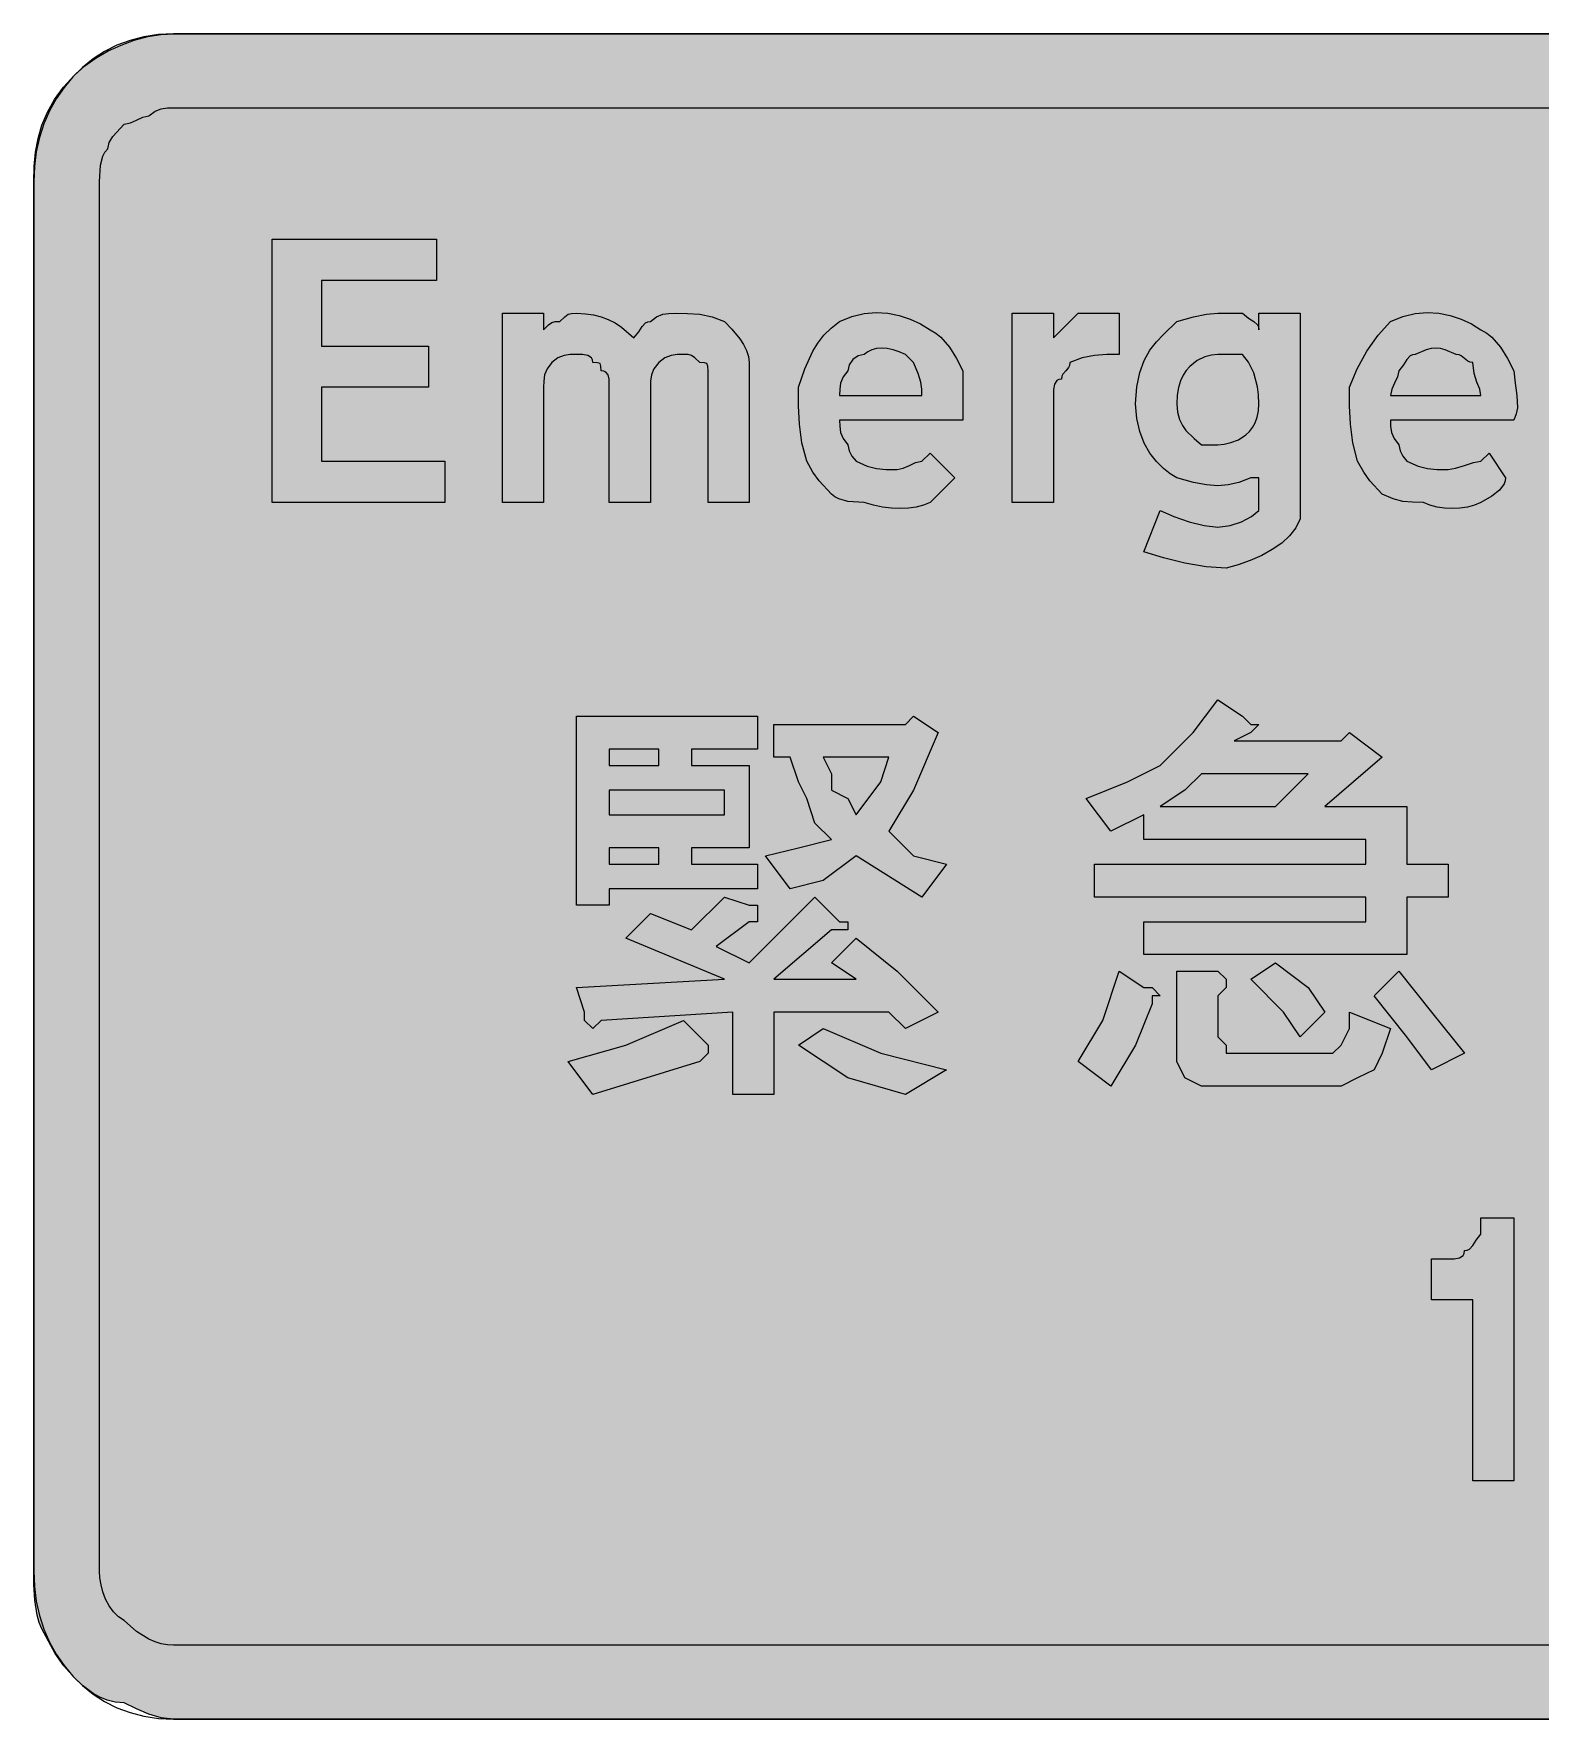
# Model space of a CAD drawing. Header units: metres. Extents: x 28 to 538, y 12 to 258.
# Drawn here: x 28.4 to 248.2, y 12 to 258 of the extents above; entities that cross this region are included whole.
import ezdxf

# ---------------------------------------------------------------- set-up
doc = ezdxf.new("R2010")
doc.units = ezdxf.units.M
for name, color, linetype, true_color in [('FILL_BLUE_0000FF', 7, 'Continuous', 0x0000ff), ('FILL_WHITE_FFFFFF', 7, 'Continuous', 0xffffff), ('STROKE_BLUE_0000FF', 7, 'Continuous', 0x0000ff)]:
    doc.layers.add(name, color=color, linetype=linetype, true_color=true_color)

msp = doc.modelspace()

# ---------------------------------------------------------------- hatches: boundary and pattern name
at = {"layer": 'FILL_BLUE_0000FF', "true_color": 0x0000ff}
h = msp.add_hatch(color=7, dxfattribs=at)
h.dxf.hatch_style = 1
h.paths.add_polyline_path([(519.06, 247.14), (520.14, 246.98), (521.17, 246.72), (522.17, 246.36), (523.11, 245.9), (524, 245.36), (525.6, 244.05), (526.91, 242.45), (527.45, 241.56), (527.91, 240.62), (528.27, 239.62), (528.53, 238.59), (528.69, 237.51), (528.75, 236.4), (528.75, 33.6), (528.69, 32.65), (528.52, 31.63), (528.24, 30.58), (527.85, 29.55), (527.34, 28.57), (526.73, 27.69), (525.99, 26.96), (525.15, 26.4), (523.35, 24.82), (521.55, 23.7), (520.65, 23.31), (519.75, 23.02), (518.85, 22.86), (517.95, 22.8), (48.75, 22.8), (47.85, 22.86), (46.95, 23.02), (46.05, 23.31), (45.15, 23.7), (43.35, 24.82), (41.55, 26.4), (40.71, 26.96), (39.98, 27.69), (39.36, 28.57), (38.85, 29.55), (38.46, 30.58), (38.18, 31.63), (38.01, 32.65), (37.95, 33.6), (37.95, 236.4), (38.1, 238.8), (38.46, 240.11), (38.75, 240.7), (39.15, 241.2), (39.36, 242.1), (39.9, 243), (41.55, 244.8), (42.45, 244.99), (43.35, 245.4), (44.25, 245.81), (45.15, 246), (46.05, 246.69), (46.95, 247.05), (47.85, 247.18), (48.75, 247.2), (517.95, 247.2), (519.06, 247.14)])
at = {"layer": 'FILL_WHITE_FFFFFF', "true_color": 0xffffff}
h = msp.add_hatch(color=7, dxfattribs=at)
h.dxf.hatch_style = 1
h.paths.add_polyline_path([(520.16, 257.89), (522.27, 257.56), (524.29, 257.03), (526.2, 256.31), (528, 255.41), (529.68, 254.33), (531.23, 253.09), (532.65, 251.7), (533.93, 250.17), (535.06, 248.51), (536.04, 246.73), (536.85, 244.84), (537.5, 242.85), (537.97, 240.77), (538.25, 238.62), (538.35, 236.4), (538.35, 33.6), (538.29, 31.4), (538.09, 29.31), (537.72, 27.29), (537.15, 25.35), (536.36, 23.46), (535.31, 21.62), (533.99, 19.8), (532.35, 18), (530.89, 16.71), (529.26, 15.54), (527.48, 14.52), (525.6, 13.65), (523.67, 12.95), (521.72, 12.43), (519.8, 12.11), (517.95, 12), (48.75, 12), (46.95, 12.21), (45.15, 12.75), (43.35, 13.52), (41.55, 14.4), (40.26, 14.51), (39.07, 14.79), (38.01, 15.22), (37.05, 15.75), (35.48, 16.93), (34.35, 18), (32.76, 19.8), (31.5, 21.6), (29.55, 25.2), (29.15, 26.15), (28.86, 27.19), (28.5, 29.4), (28.37, 31.61), (28.35, 33.6), (28.35, 236.4), (28.41, 238.6), (28.61, 240.69), (28.98, 242.71), (29.55, 244.65), (30.34, 246.54), (31.39, 248.38), (32.71, 250.2), (34.35, 252), (35.81, 253.29), (37.44, 254.46), (39.22, 255.48), (41.1, 256.35), (43.03, 257.05), (44.98, 257.57), (46.9, 257.89), (48.75, 258), (517.95, 258), (520.16, 257.89)])
h = msp.add_hatch(color=7, dxfattribs=at)
h.dxf.hatch_style = 1
h.paths.add_polyline_path([(63.15, 228), (87.15, 228), (87.15, 222), (70.35, 222), (70.35, 212.4), (85.95, 212.4), (85.95, 206.4), (70.35, 206.4), (70.35, 195.6), (88.35, 195.6), (88.35, 189.6), (63.15, 189.6), (63.15, 228)])
h = msp.add_hatch(color=7, dxfattribs=at)
h.dxf.hatch_style = 1
h.paths.add_polyline_path([(102.75, 214.8), (103.46, 215.49), (103.95, 215.85), (104.44, 215.98), (105.15, 216), (105.86, 216.69), (106.35, 217.05), (106.84, 217.18), (107.55, 217.2), (108.85, 217.14), (110.04, 216.97), (111.16, 216.69), (112.2, 216.3), (113.19, 215.79), (114.13, 215.17), (115.95, 213.6), (116.66, 214.48), (117.15, 215.25), (117.64, 215.79), (117.95, 215.95), (118.35, 216), (119.25, 216.69), (120.15, 217.05), (121.05, 217.18), (121.95, 217.2), (123.75, 217.18), (125.55, 217.05), (127.35, 216.69), (129.15, 216), (130.22, 214.89), (131.4, 213.45), (131.93, 212.64), (132.36, 211.78), (132.64, 210.9), (132.75, 210), (132.75, 208.8), (132.75, 189.6), (126.75, 189.6), (126.75, 207.6), (126.75, 208.8), (126.73, 209.49), (126.6, 209.85), (126.24, 209.98), (125.55, 210), (124.84, 210.69), (124.35, 211.05), (123.86, 211.18), (123.15, 211.2), (122.25, 211.18), (121.35, 211.05), (120.45, 210.69), (119.55, 210), (118.86, 209.1), (118.5, 208.2), (118.37, 207.3), (118.35, 206.4), (118.35, 189.6), (112.35, 189.6), (112.35, 207.6), (112.2, 208.2), (111.84, 208.61), (111.55, 208.75), (111.15, 208.8), (111.13, 209.49), (111, 209.85), (110.64, 209.98), (109.95, 210), (109.9, 210.4), (109.74, 210.69), (109.2, 211.05), (108.43, 211.18), (107.55, 211.2), (106.65, 211.18), (105.75, 211.05), (104.85, 210.69), (103.95, 210), (103.26, 209.1), (102.9, 208.2), (102.77, 207.3), (102.75, 206.4), (102.75, 189.6), (96.75, 189.6), (96.75, 217.2), (102.75, 217.2), (102.75, 214.8)])
h = msp.add_hatch(color=7, dxfattribs=at)
h.dxf.hatch_style = 1
h.paths.add_polyline_path([(145.84, 190.11), (145.25, 190.4), (144.75, 190.8), (142.95, 192.75), (142.05, 194.01), (141.15, 195.6), (140.46, 198.3), (140.1, 201), (139.97, 203.7), (139.95, 206.4), (140.89, 209.08), (142.05, 211.65), (142.79, 212.86), (143.66, 213.99), (144.71, 215.05), (145.95, 216), (147.75, 216.74), (149.53, 217.16), (151.29, 217.31), (153, 217.2), (154.66, 216.87), (156.24, 216.34), (157.75, 215.64), (159.15, 214.8), (160, 214.3), (160.74, 213.69), (162, 212.25), (163.03, 210.58), (163.95, 208.8), (163.95, 201.6), (145.95, 201.6), (145.97, 200.7), (146.1, 199.8), (146.46, 198.9), (147.15, 198), (147.34, 197.12), (147.75, 196.35), (148.35, 195.6), (149.96, 194.91), (151.35, 194.55), (152.74, 194.42), (154.35, 194.4), (155.25, 194.59), (156.15, 195), (157.05, 195.41), (157.95, 195.6), (159.15, 196.8), (162.75, 193.2), (159.15, 189.6), (158.2, 189.21), (157.14, 188.92), (156.01, 188.76), (154.8, 188.7), (153.54, 188.76), (152.23, 188.92), (150.9, 189.21), (149.55, 189.6), (147.15, 189.75), (145.84, 190.11)])
h.paths.add_polyline_path([(157.93, 206.12), (157.8, 207.15), (157.44, 208.41), (156.75, 210), (155.55, 211.2), (154.65, 211.59), (153.77, 211.87), (152.91, 212.04), (152.1, 212.1), (151.34, 212.04), (150.66, 211.87), (150.05, 211.59), (149.55, 211.2), (148.67, 210.99), (147.9, 210.45), (147.36, 209.68), (147.15, 208.8), (146.46, 207.9), (146.1, 207), (145.97, 206.1), (145.95, 205.2), (157.95, 205.2), (157.93, 206.12)], flags=16)
h = msp.add_hatch(color=7, dxfattribs=at)
h.dxf.hatch_style = 1
h.paths.add_polyline_path([(180.75, 217.2), (186.75, 217.2), (186.75, 211.2), (184.95, 211.18), (183.15, 211.05), (181.35, 210.69), (179.55, 210), (179.5, 209.6), (179.36, 209.29), (178.95, 208.8), (178.54, 208.31), (178.4, 208), (178.35, 207.6), (177.95, 207.55), (177.66, 207.39), (177.3, 206.85), (177.17, 206.08), (177.15, 205.2), (177.15, 189.6), (171.15, 189.6), (171.15, 217.2), (177.15, 217.2), (177.15, 213.6), (180.75, 217.2)])
h = msp.add_hatch(color=7, dxfattribs=at)
h.dxf.hatch_style = 1
h.paths.add_polyline_path([(197.61, 192.51), (195.15, 193.2), (194.2, 193.76), (193.2, 194.55), (192.2, 195.56), (191.25, 196.8), (190.42, 198.26), (189.75, 199.95), (189.31, 201.86), (189.15, 204), (189.31, 206.48), (189.75, 208.57), (190.42, 210.33), (191.25, 211.8), (192.2, 213.05), (193.2, 214.12), (195.15, 216), (197.61, 216.69), (199.5, 217.05), (201.15, 217.2), (204.75, 217.2), (205.63, 216.49), (206.4, 216), (206.94, 215.51), (207.1, 215.2), (207.15, 214.8), (207.15, 217.2), (213.15, 217.2), (213.15, 188.4), (213.15, 187.2), (212.54, 185.91), (211.63, 184.72), (210.47, 183.66), (209.1, 182.7), (207.56, 181.86), (205.89, 181.12), (204.14, 180.51), (202.35, 180), (199.46, 180.21), (196.35, 180.75), (193.24, 181.52), (190.35, 182.4), (192.75, 188.4), (194.74, 187.52), (196.95, 186.75), (199.16, 186.21), (201.15, 186), (202.93, 186.21), (204.6, 186.75), (206.04, 187.52), (207.15, 188.4), (207.15, 189.6), (207.15, 192), (207.15, 193.2), (205.95, 193.2), (204.19, 192.51), (202.65, 192.15), (201.15, 192), (199.5, 192.15), (197.61, 192.51)])
h.paths.add_polyline_path([(199.25, 210.82), (198.15, 210.3), (197.05, 209.44), (196.54, 208.86), (196.09, 208.16), (195.7, 207.34), (195.41, 206.38), (195.22, 205.27), (195.15, 204), (195.26, 202.76), (195.54, 201.71), (195.97, 200.84), (196.5, 200.1), (197.68, 198.94), (198.75, 198), (201.15, 198), (202.09, 198.09), (203.05, 198.32), (204.15, 198.75), (205.25, 199.46), (205.76, 199.95), (206.21, 200.53), (206.6, 201.22), (206.89, 202.02), (207.08, 202.94), (207.15, 204), (207.1, 205.29), (206.94, 206.47), (206.4, 208.5), (205.63, 210.07), (204.75, 211.2), (201.15, 211.2), (200.21, 211.09), (199.25, 210.82)], flags=16)
h = msp.add_hatch(color=7, dxfattribs=at)
h.dxf.hatch_style = 1
h.paths.add_polyline_path([(228.15, 189.75), (226.76, 190.11), (225.15, 190.8), (223.35, 192.75), (222.45, 194.01), (221.55, 195.6), (220.86, 198.3), (220.5, 201), (220.37, 203.7), (220.35, 206.4), (221.46, 209.08), (222.9, 211.65), (224.57, 213.99), (226.35, 216), (228.15, 216.74), (229.93, 217.16), (231.69, 217.31), (233.4, 217.2), (235.06, 216.87), (236.64, 216.34), (238.15, 215.64), (239.55, 214.8), (240.4, 214.3), (241.14, 213.69), (242.4, 212.25), (243.43, 210.58), (244.35, 208.8), (244.52, 207), (244.8, 205.2), (244.86, 203.4), (244.69, 202.5), (244.35, 201.6), (226.35, 201.6), (226.37, 200.7), (226.5, 199.8), (226.86, 198.9), (227.55, 198), (227.74, 197.12), (228.15, 196.35), (228.75, 195.6), (230.36, 194.91), (231.75, 194.55), (233.14, 194.42), (234.75, 194.4), (235.84, 194.59), (237.15, 195), (238.46, 195.41), (239.55, 195.6), (240.75, 196.8), (243.15, 193.2), (243.09, 192.75), (242.93, 192.3), (242.25, 191.4), (241.13, 190.5), (239.55, 189.6), (238.6, 189.21), (237.56, 188.92), (236.47, 188.76), (235.35, 188.7), (234.23, 188.76), (233.14, 188.92), (232.1, 189.21), (231.15, 189.6), (229.54, 189.62), (228.15, 189.75)])
h.paths.add_polyline_path([(239.36, 206.12), (238.95, 207.15), (238.54, 208.41), (238.35, 210), (237.95, 210.05), (237.64, 210.19), (237.15, 210.6), (236.66, 211.01), (236.35, 211.15), (235.95, 211.2), (234.34, 211.87), (233.63, 212.04), (232.95, 212.1), (232.27, 212.04), (231.56, 211.87), (229.95, 211.2), (229.55, 211.15), (229.24, 210.99), (228.75, 210.45), (228.26, 209.68), (227.55, 208.8), (227.36, 207.9), (226.95, 207), (226.54, 206.1), (226.35, 205.2), (239.55, 205.2), (239.36, 206.12)], flags=16)
h = msp.add_hatch(color=7, dxfattribs=at)
h.dxf.hatch_style = 1
h.paths.add_polyline_path([(192.75, 151.2), (197.55, 156), (201.15, 160.8), (204.75, 158.4), (205.95, 157.2), (207.15, 157.2), (205.95, 156), (203.55, 154.8), (219.15, 154.8), (220.35, 156), (225.15, 152.4), (216.75, 145.2), (228.75, 145.2), (228.75, 136.8), (234.75, 136.8), (234.75, 132), (228.75, 132), (228.75, 123.6), (190.35, 123.6), (190.35, 128.4), (222.75, 128.4), (222.75, 132), (183.15, 132), (183.15, 136.8), (222.75, 136.8), (222.75, 140.4), (190.35, 140.4), (190.35, 144), (185.55, 141.6), (181.95, 146.4), (187.95, 148.8), (192.75, 151.2)])
h.paths.add_polyline_path([(192.75, 145.2), (209.55, 145.2), (214.35, 150), (198.75, 150), (196.35, 147.6), (192.75, 145.2)], flags=16)
h = msp.add_hatch(color=7, dxfattribs=at)
h.dxf.hatch_style = 1
h.paths.add_polyline_path([(124.35, 151.2), (132.75, 151.2), (132.75, 139.2), (124.35, 139.2), (124.35, 136.8), (133.95, 136.8), (133.95, 133.2), (112.35, 133.2), (112.35, 130.8), (107.55, 130.8), (107.55, 158.4), (133.95, 158.4), (133.95, 153.6), (124.35, 153.6), (124.35, 151.2)])
h.paths.add_polyline_path([(112.35, 136.8), (119.55, 136.8), (119.55, 139.2), (112.35, 139.2), (112.35, 136.8)], flags=16)
h.paths.add_polyline_path([(112.35, 153.6), (112.35, 151.2), (119.55, 151.2), (119.55, 153.6), (112.35, 153.6)], flags=16)
h.paths.add_polyline_path([(129.15, 147.6), (112.35, 147.6), (112.35, 144), (129.15, 144), (129.15, 147.6)], flags=16)
h = msp.add_hatch(color=7, dxfattribs=at)
h.dxf.hatch_style = 1
h.paths.add_polyline_path([(156.75, 158.4), (160.35, 156), (156.75, 147.6), (153.15, 141.6), (156.75, 138), (161.55, 136.8), (157.95, 132), (148.35, 138), (143.55, 134.4), (138.75, 133.2), (135.15, 138), (139.95, 139.2), (144.75, 140.4), (142.35, 142.8), (141.15, 146.4), (139.95, 148.8), (138.75, 152.4), (136.35, 152.4), (136.35, 157.2), (155.55, 157.2), (156.75, 158.4)])
h.paths.add_polyline_path([(144.75, 147.6), (147.15, 146.4), (148.35, 144), (151.95, 148.8), (153.15, 152.4), (143.55, 152.4), (144.75, 150), (144.75, 147.6)], flags=16)
h = msp.add_hatch(color=7, dxfattribs=at)
h.dxf.hatch_style = 1
h.paths.add_polyline_path([(124.35, 127.2), (129.15, 132), (132.75, 130.8), (133.95, 130.8), (133.95, 129.6), (133.95, 128.4), (132.75, 128.4), (127.95, 124.8), (132.75, 122.4), (142.35, 132), (145.95, 128.4), (147.15, 128.4), (147.15, 127.2), (145.95, 127.2), (144.75, 127.2), (136.35, 120), (148.35, 120), (144.75, 122.4), (148.35, 126), (154.35, 121.2), (160.35, 115.2), (155.55, 112.8), (153.15, 115.2), (136.35, 115.2), (136.35, 103.2), (130.35, 103.2), (130.35, 115.2), (111.15, 114), (109.95, 112.8), (108.75, 114), (108.75, 115.2), (107.55, 118.8), (129.15, 120), (114.75, 126), (118.35, 129.6), (124.35, 127.2)])
h = msp.add_hatch(color=7, dxfattribs=at)
h.dxf.hatch_style = 1
h.paths.add_polyline_path([(184.35, 114), (186.75, 121.2), (190.35, 118.8), (191.55, 118.8), (192.75, 117.6), (191.55, 117.6), (191.55, 116.4), (189.15, 110.4), (185.55, 104.4), (180.75, 108), (184.35, 114)])
h = msp.add_hatch(color=7, dxfattribs=at)
h.dxf.hatch_style = 1
h.paths.add_polyline_path([(201.15, 121.2), (202.35, 120), (202.35, 118.8), (201.15, 117.6), (201.15, 112.8), (201.15, 111.6), (202.35, 110.4), (202.35, 109.2), (204.75, 109.2), (215.55, 109.2), (217.95, 109.2), (219.15, 110.4), (220.35, 112.8), (220.35, 115.2), (226.35, 112.8), (225.15, 109.2), (223.95, 106.8), (221.55, 105.6), (219.15, 104.4), (216.75, 104.4), (202.35, 104.4), (198.75, 104.4), (196.35, 105.6), (195.15, 108), (195.15, 111.6), (195.15, 121.2), (201.15, 121.2)])
h = msp.add_hatch(color=7, dxfattribs=at)
h.dxf.hatch_style = 1
h.paths.add_polyline_path([(210.75, 115.2), (205.95, 120), (209.55, 122.4), (214.35, 118.8), (216.75, 115.2), (213.15, 111.6), (210.75, 115.2)])
h = msp.add_hatch(color=7, dxfattribs=at)
h.dxf.hatch_style = 1
h.paths.add_polyline_path([(228.75, 111.6), (223.95, 117.6), (227.55, 121.2), (232.35, 115.2), (237.15, 109.2), (232.35, 106.8), (228.75, 111.6)])
h = msp.add_hatch(color=7, dxfattribs=at)
h.dxf.hatch_style = 1
h.paths.add_polyline_path([(114.75, 110.4), (123.15, 114), (125.55, 111.6), (126.75, 110.4), (126.75, 109.2), (125.55, 108), (109.95, 103.2), (106.35, 108), (114.75, 110.4)])
h = msp.add_hatch(color=7, dxfattribs=at)
h.dxf.hatch_style = 1
h.paths.add_polyline_path([(151.95, 109.2), (161.55, 106.8), (155.55, 103.2), (147.15, 105.6), (139.95, 110.4), (143.55, 112.8), (151.95, 109.2)])
h = msp.add_hatch(color=7, dxfattribs=at)
h.dxf.hatch_style = 1
h.paths.add_polyline_path([(238.35, 46.8), (238.35, 73.2), (232.35, 73.2), (232.35, 79.2), (234.75, 79.2), (235.63, 79.22), (236.4, 79.35), (236.94, 79.71), (237.1, 80), (237.15, 80.4), (237.55, 80.45), (237.86, 80.61), (238.35, 81.15), (238.84, 81.92), (239.55, 82.8), (239.55, 85.2), (244.35, 85.2), (244.35, 46.8), (238.35, 46.8)])

# ---------------------------------------------------------------- linework, layer by layer
at = {"layer": 'FILL_BLUE_0000FF', "lineweight": 0, "true_color": 0x0000ff}
msp.add_lwpolyline([(517.95, 22.8), (48.75, 22.8), (47.85, 22.86), (46.95, 23.02), (46.05, 23.31), (45.15, 23.7), (43.35, 24.82), (41.55, 26.4), (40.71, 26.96), (39.98, 27.69), (39.36, 28.57), (38.85, 29.55), (38.46, 30.58), (38.18, 31.63), (38.01, 32.65), (37.95, 33.6), (37.95, 236.4), (38.1, 238.8), (38.46, 240.11), (38.75, 240.7), (39.15, 241.2), (39.36, 242.1), (39.9, 243), (41.55, 244.8), (42.45, 244.99), (43.35, 245.4), (44.25, 245.81), (45.15, 246), (46.05, 246.69), (46.95, 247.05), (47.85, 247.18), (48.75, 247.2), (517.95, 247.2)], dxfattribs=at)
at = {"layer": 'FILL_WHITE_FFFFFF', "lineweight": 0, "true_color": 0xffffff}
msp.add_lwpolyline([(517.95, 12), (48.75, 12), (46.95, 12.21), (45.15, 12.75), (43.35, 13.52), (41.55, 14.4), (40.26, 14.51), (39.07, 14.79), (38.01, 15.22), (37.05, 15.75), (35.48, 16.93), (34.35, 18), (32.76, 19.8), (31.5, 21.6), (29.55, 25.2), (29.15, 26.15), (28.86, 27.19), (28.5, 29.4), (28.37, 31.61), (28.35, 33.6), (28.35, 236.4), (28.41, 238.6), (28.61, 240.69), (28.98, 242.71), (29.55, 244.65), (30.34, 246.54), (31.39, 248.38), (32.71, 250.2), (34.35, 252), (35.81, 253.29), (37.44, 254.46), (39.22, 255.48), (41.1, 256.35), (43.03, 257.05), (44.98, 257.57), (46.9, 257.89), (48.75, 258), (517.95, 258)], dxfattribs=at)
for points in [[(63.15, 228), (87.15, 228), (87.15, 222), (70.35, 222), (70.35, 212.4), (85.95, 212.4), (85.95, 206.4), (70.35, 206.4), (70.35, 195.6), (88.35, 195.6), (88.35, 189.6), (63.15, 189.6)], [(102.75, 214.8), (103.46, 215.49), (103.95, 215.85), (104.44, 215.98), (105.15, 216), (105.86, 216.69), (106.35, 217.05), (106.84, 217.18), (107.55, 217.2), (108.85, 217.14), (110.04, 216.97), (111.16, 216.69), (112.2, 216.3), (113.19, 215.79), (114.13, 215.17), (115.95, 213.6), (116.66, 214.48), (117.15, 215.25), (117.64, 215.79), (117.95, 215.95), (118.35, 216), (119.25, 216.69), (120.15, 217.05), (121.05, 217.18), (121.95, 217.2), (123.75, 217.18), (125.55, 217.05), (127.35, 216.69), (129.15, 216), (130.22, 214.89), (131.4, 213.45), (131.93, 212.64), (132.36, 211.78), (132.64, 210.9), (132.75, 210), (132.75, 208.8), (132.75, 189.6), (126.75, 189.6), (126.75, 207.6), (126.75, 208.8), (126.73, 209.49), (126.6, 209.85), (126.24, 209.98), (125.55, 210), (124.84, 210.69), (124.35, 211.05), (123.86, 211.18), (123.15, 211.2), (122.25, 211.18), (121.35, 211.05), (120.45, 210.69), (119.55, 210), (118.86, 209.1), (118.5, 208.2), (118.37, 207.3), (118.35, 206.4), (118.35, 189.6), (112.35, 189.6), (112.35, 207.6), (112.2, 208.2), (111.84, 208.61), (111.55, 208.75), (111.15, 208.8), (111.13, 209.49), (111, 209.85), (110.64, 209.98), (109.95, 210), (109.9, 210.4), (109.74, 210.69), (109.2, 211.05), (108.43, 211.18), (107.55, 211.2), (106.65, 211.18), (105.75, 211.05), (104.85, 210.69), (103.95, 210), (103.26, 209.1), (102.9, 208.2), (102.77, 207.3), (102.75, 206.4), (102.75, 189.6), (96.75, 189.6), (96.75, 217.2), (102.75, 217.2)], [(145.84, 190.11), (145.25, 190.4), (144.75, 190.8), (142.95, 192.75), (142.05, 194.01), (141.15, 195.6), (140.46, 198.3), (140.1, 201), (139.97, 203.7), (139.95, 206.4), (140.89, 209.08), (142.05, 211.65), (142.79, 212.86), (143.66, 213.99), (144.71, 215.05), (145.95, 216), (147.75, 216.74), (149.53, 217.16), (151.29, 217.31), (153, 217.2), (154.66, 216.87), (156.24, 216.34), (157.75, 215.64), (159.15, 214.8), (160, 214.3), (160.74, 213.69), (162, 212.25), (163.03, 210.58), (163.95, 208.8), (163.95, 201.6), (145.95, 201.6), (145.97, 200.7), (146.1, 199.8), (146.46, 198.9), (147.15, 198), (147.34, 197.12), (147.75, 196.35), (148.35, 195.6), (149.96, 194.91), (151.35, 194.55), (152.74, 194.42), (154.35, 194.4), (155.25, 194.59), (156.15, 195), (157.05, 195.41), (157.95, 195.6), (159.15, 196.8), (162.75, 193.2), (159.15, 189.6), (158.2, 189.21), (157.14, 188.92), (156.01, 188.76), (154.8, 188.7), (153.54, 188.76), (152.23, 188.92), (150.9, 189.21), (149.55, 189.6), (147.15, 189.75)], [(180.75, 217.2), (186.75, 217.2), (186.75, 211.2), (184.95, 211.18), (183.15, 211.05), (181.35, 210.69), (179.55, 210), (179.5, 209.6), (179.36, 209.29), (178.95, 208.8), (178.54, 208.31), (178.4, 208), (178.35, 207.6), (177.95, 207.55), (177.66, 207.39), (177.3, 206.85), (177.17, 206.08), (177.15, 205.2), (177.15, 189.6), (171.15, 189.6), (171.15, 217.2), (177.15, 217.2), (177.15, 213.6)], [(197.61, 192.51), (195.15, 193.2), (194.2, 193.76), (193.2, 194.55), (192.2, 195.56), (191.25, 196.8), (190.42, 198.26), (189.75, 199.95), (189.31, 201.86), (189.15, 204), (189.31, 206.48), (189.75, 208.57), (190.42, 210.33), (191.25, 211.8), (192.2, 213.05), (193.2, 214.12), (195.15, 216), (197.61, 216.69), (199.5, 217.05), (201.15, 217.2), (204.75, 217.2), (205.63, 216.49), (206.4, 216), (206.94, 215.51), (207.1, 215.2), (207.15, 214.8), (207.15, 217.2), (213.15, 217.2), (213.15, 188.4), (213.15, 187.2), (212.54, 185.91), (211.63, 184.72), (210.47, 183.66), (209.1, 182.7), (207.56, 181.86), (205.89, 181.12), (204.14, 180.51), (202.35, 180), (199.46, 180.21), (196.35, 180.75), (193.24, 181.52), (190.35, 182.4), (192.75, 188.4), (194.74, 187.52), (196.95, 186.75), (199.16, 186.21), (201.15, 186), (202.93, 186.21), (204.6, 186.75), (206.04, 187.52), (207.15, 188.4), (207.15, 189.6), (207.15, 192), (207.15, 193.2), (205.95, 193.2), (204.19, 192.51), (202.65, 192.15), (201.15, 192), (199.5, 192.15)], [(228.15, 189.75), (226.76, 190.11), (225.15, 190.8), (223.35, 192.75), (222.45, 194.01), (221.55, 195.6), (220.86, 198.3), (220.5, 201), (220.37, 203.7), (220.35, 206.4), (221.46, 209.08), (222.9, 211.65), (224.57, 213.99), (226.35, 216), (228.15, 216.74), (229.93, 217.16), (231.69, 217.31), (233.4, 217.2), (235.06, 216.87), (236.64, 216.34), (238.15, 215.64), (239.55, 214.8), (240.4, 214.3), (241.14, 213.69), (242.4, 212.25), (243.43, 210.58), (244.35, 208.8), (244.52, 207), (244.8, 205.2), (244.86, 203.4), (244.69, 202.5), (244.35, 201.6), (226.35, 201.6), (226.37, 200.7), (226.5, 199.8), (226.86, 198.9), (227.55, 198), (227.74, 197.12), (228.15, 196.35), (228.75, 195.6), (230.36, 194.91), (231.75, 194.55), (233.14, 194.42), (234.75, 194.4), (235.84, 194.59), (237.15, 195), (238.46, 195.41), (239.55, 195.6), (240.75, 196.8), (243.15, 193.2), (243.09, 192.75), (242.93, 192.3), (242.25, 191.4), (241.13, 190.5), (239.55, 189.6), (238.6, 189.21), (237.56, 188.92), (236.47, 188.76), (235.35, 188.7), (234.23, 188.76), (233.14, 188.92), (232.1, 189.21), (231.15, 189.6), (229.54, 189.62)], [(157.93, 206.12), (157.8, 207.15), (157.44, 208.41), (156.75, 210), (155.55, 211.2), (154.65, 211.59), (153.77, 211.87), (152.91, 212.04), (152.1, 212.1), (151.34, 212.04), (150.66, 211.87), (150.05, 211.59), (149.55, 211.2), (148.67, 210.99), (147.9, 210.45), (147.36, 209.68), (147.15, 208.8), (146.46, 207.9), (146.1, 207), (145.97, 206.1), (145.95, 205.2), (157.95, 205.2)], [(239.36, 206.12), (238.95, 207.15), (238.54, 208.41), (238.35, 210), (237.95, 210.05), (237.64, 210.19), (237.15, 210.6), (236.66, 211.01), (236.35, 211.15), (235.95, 211.2), (234.34, 211.87), (233.63, 212.04), (232.95, 212.1), (232.27, 212.04), (231.56, 211.87), (229.95, 211.2), (229.55, 211.15), (229.24, 210.99), (228.75, 210.45), (228.26, 209.68), (227.55, 208.8), (227.36, 207.9), (226.95, 207), (226.54, 206.1), (226.35, 205.2), (239.55, 205.2)], [(199.25, 210.82), (198.15, 210.3), (197.05, 209.44), (196.54, 208.86), (196.09, 208.16), (195.7, 207.34), (195.41, 206.38), (195.22, 205.27), (195.15, 204), (195.26, 202.76), (195.54, 201.71), (195.97, 200.84), (196.5, 200.1), (197.68, 198.94), (198.75, 198), (201.15, 198), (202.09, 198.09), (203.05, 198.32), (204.15, 198.75), (205.25, 199.46), (205.76, 199.95), (206.21, 200.53), (206.6, 201.22), (206.89, 202.02), (207.08, 202.94), (207.15, 204), (207.1, 205.29), (206.94, 206.47), (206.4, 208.5), (205.63, 210.07), (204.75, 211.2), (201.15, 211.2), (200.21, 211.09)], [(192.75, 151.2), (197.55, 156), (201.15, 160.8), (204.75, 158.4), (205.95, 157.2), (207.15, 157.2), (205.95, 156), (203.55, 154.8), (219.15, 154.8), (220.35, 156), (225.15, 152.4), (216.75, 145.2), (228.75, 145.2), (228.75, 136.8), (234.75, 136.8), (234.75, 132), (228.75, 132), (228.75, 123.6), (190.35, 123.6), (190.35, 128.4), (222.75, 128.4), (222.75, 132), (183.15, 132), (183.15, 136.8), (222.75, 136.8), (222.75, 140.4), (190.35, 140.4), (190.35, 144), (185.55, 141.6), (181.95, 146.4), (187.95, 148.8)], [(124.35, 151.2), (132.75, 151.2), (132.75, 139.2), (124.35, 139.2), (124.35, 136.8), (133.95, 136.8), (133.95, 133.2), (112.35, 133.2), (112.35, 130.8), (107.55, 130.8), (107.55, 158.4), (133.95, 158.4), (133.95, 153.6), (124.35, 153.6)], [(156.75, 158.4), (160.35, 156), (156.75, 147.6), (153.15, 141.6), (156.75, 138), (161.55, 136.8), (157.95, 132), (148.35, 138), (143.55, 134.4), (138.75, 133.2), (135.15, 138), (139.95, 139.2), (144.75, 140.4), (142.35, 142.8), (141.15, 146.4), (139.95, 148.8), (138.75, 152.4), (136.35, 152.4), (136.35, 157.2), (155.55, 157.2)], [(112.35, 153.6), (112.35, 151.2), (119.55, 151.2), (119.55, 153.6)], [(144.75, 147.6), (147.15, 146.4), (148.35, 144), (151.95, 148.8), (153.15, 152.4), (143.55, 152.4), (144.75, 150)], [(192.75, 145.2), (209.55, 145.2), (214.35, 150), (198.75, 150), (196.35, 147.6)], [(129.15, 147.6), (112.35, 147.6), (112.35, 144), (129.15, 144)], [(112.35, 136.8), (119.55, 136.8), (119.55, 139.2), (112.35, 139.2)], [(124.35, 127.2), (129.15, 132), (132.75, 130.8), (133.95, 130.8), (133.95, 129.6), (133.95, 128.4), (132.75, 128.4), (127.95, 124.8), (132.75, 122.4), (142.35, 132), (145.95, 128.4), (147.15, 128.4), (147.15, 127.2), (145.95, 127.2), (144.75, 127.2), (136.35, 120), (148.35, 120), (144.75, 122.4), (148.35, 126), (154.35, 121.2), (160.35, 115.2), (155.55, 112.8), (153.15, 115.2), (136.35, 115.2), (136.35, 103.2), (130.35, 103.2), (130.35, 115.2), (111.15, 114), (109.95, 112.8), (108.75, 114), (108.75, 115.2), (107.55, 118.8), (129.15, 120), (114.75, 126), (118.35, 129.6)], [(184.35, 114), (186.75, 121.2), (190.35, 118.8), (191.55, 118.8), (192.75, 117.6), (191.55, 117.6), (191.55, 116.4), (189.15, 110.4), (185.55, 104.4), (180.75, 108)], [(201.15, 121.2), (202.35, 120), (202.35, 118.8), (201.15, 117.6), (201.15, 112.8), (201.15, 111.6), (202.35, 110.4), (202.35, 109.2), (204.75, 109.2), (215.55, 109.2), (217.95, 109.2), (219.15, 110.4), (220.35, 112.8), (220.35, 115.2), (226.35, 112.8), (225.15, 109.2), (223.95, 106.8), (221.55, 105.6), (219.15, 104.4), (216.75, 104.4), (202.35, 104.4), (198.75, 104.4), (196.35, 105.6), (195.15, 108), (195.15, 111.6), (195.15, 121.2)], [(210.75, 115.2), (205.95, 120), (209.55, 122.4), (214.35, 118.8), (216.75, 115.2), (213.15, 111.6)], [(228.75, 111.6), (223.95, 117.6), (227.55, 121.2), (232.35, 115.2), (237.15, 109.2), (232.35, 106.8)], [(114.75, 110.4), (123.15, 114), (125.55, 111.6), (126.75, 110.4), (126.75, 109.2), (125.55, 108), (109.95, 103.2), (106.35, 108)], [(151.95, 109.2), (161.55, 106.8), (155.55, 103.2), (147.15, 105.6), (139.95, 110.4), (143.55, 112.8)], [(238.35, 46.8), (238.35, 73.2), (232.35, 73.2), (232.35, 79.2), (234.75, 79.2), (235.63, 79.22), (236.4, 79.35), (236.94, 79.71), (237.1, 80), (237.15, 80.4), (237.55, 80.45), (237.86, 80.61), (238.35, 81.15), (238.84, 81.92), (239.55, 82.8), (239.55, 85.2), (244.35, 85.2), (244.35, 46.8)]]:
    msp.add_lwpolyline(points, close=True, dxfattribs=at)
at = {"layer": 'STROKE_BLUE_0000FF', "lineweight": 0, "true_color": 0x0000ff}
msp.add_lwpolyline([(517.95, 258), (48.75, 258), (46.54, 257.89), (44.43, 257.56), (42.41, 257.03), (40.5, 256.31), (38.7, 255.41), (37.02, 254.33), (35.47, 253.09), (34.05, 251.7), (32.77, 250.17), (31.64, 248.51), (30.66, 246.73), (29.85, 244.84), (29.2, 242.85), (28.73, 240.77), (28.45, 238.62), (28.35, 236.4), (28.35, 33.6), (28.45, 31.38), (28.73, 29.23), (29.2, 27.15), (29.85, 25.16), (30.66, 23.27), (31.64, 21.49), (32.77, 19.83), (34.05, 18.3), (35.47, 16.91), (37.02, 15.67), (38.7, 14.59), (40.5, 13.69), (42.41, 12.97), (44.43, 12.44), (46.54, 12.11), (48.75, 12), (517.95, 12)], dxfattribs=at)

doc.saveas('drawing.dxf')
